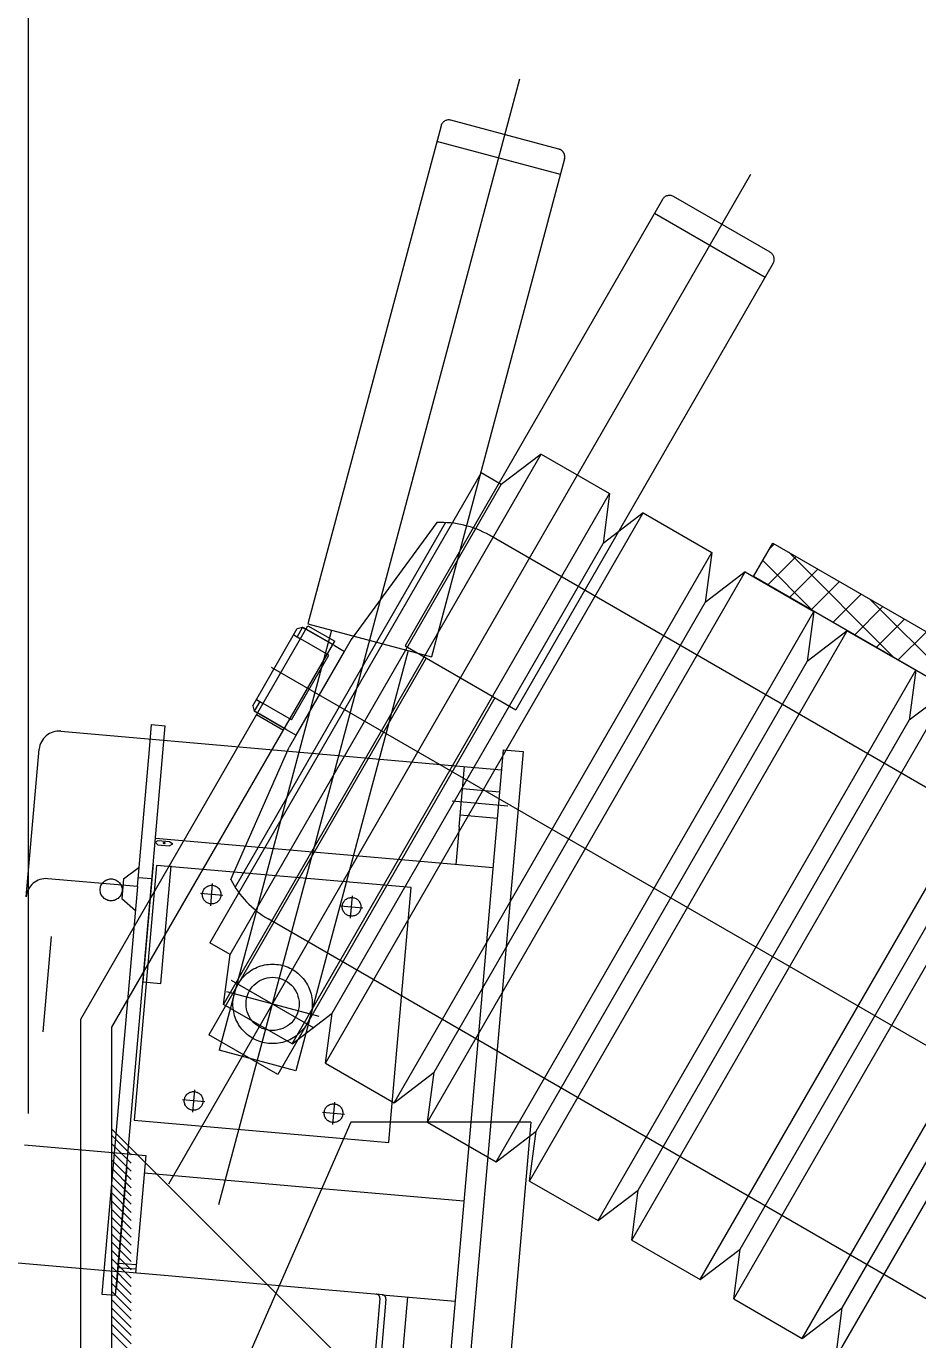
# Model space of a CAD drawing. Header units: inches. Extents: x 0 to 157513, y -28488 to 35640.
# Drawn here: x 9305.3 to 9535.4, y 17344.8 to 17683.8 of the extents above; entities that cross this region are included whole.
import ezdxf

# ---------------------------------------------------------------- set-up
doc = ezdxf.new("R2010")
doc.units = ezdxf.units.IN
doc.header["$LTSCALE"] = 400
doc.header["$MEASUREMENT"] = 0
doc.linetypes.add('PHANTOM', pattern=[2.5, 1.25, -0.25, 0.25, -0.25, 0.25, -0.25])
doc.layers.add('BF STR', color=8, linetype='PHANTOM', lineweight=5)
doc.layers.add('DIM', color=1, linetype='Continuous')
doc.styles.add('ROMANS', font='romans')
doc.dimstyles.new('SAM2 60 SC', dxfattribs={"dimscale": 60, "dimtxt": 2.5, "dimasz": 2.5, "dimexe": 1.25, "dimexo": 0.625, "dimtad": 1, "dimtoh": 1, "dimdec": 0, "dimdsep": 46, "dimtxsty": 'ROMANS', "dimblk": 'OBLIQUE', "dimcen": 2.5, "dimclrd": 1, "dimclre": 1, "dimclrt": 256, "dimadec": 0, "dimazin": 2, "dimtfac": 1, "dimtdec": 0, "dimtofl": 0, "dimtmove": 0, "dimatfit": 3, "dimfxl": 1, "dimtolj": 1, "dimtzin": 0, "dimarcsym": 1})
doc.dimstyles.new('STANDARD$7', dxfattribs={"dimscale": 25, "dimtxt": 2.5, "dimasz": 2.5, "dimexe": 1.5, "dimexo": 1, "dimgap": 1, "dimtad": 1, "dimdec": 3, "dimzin": 12, "dimdsep": 46, "dimtxsty": 'ROMANS', "dimcen": 125, "dimclrd": 1, "dimclre": 1, "dimclrt": 7, "dimadec": 0, "dimazin": 3, "dimtp": 0.051, "dimtm": 0.032, "dimtfac": 0.6, "dimtdec": 3, "dimtmove": 0, "dimatfit": 3, "dimfxl": 1, "dimtvp": 1, "dimtolj": 1, "dimtzin": 0, "dimarcsym": 1})

# ---------------------------------------------------------------- blocks, each defined once
blk = doc.blocks.new('convcs611bc3')
at = {"layer": 'BF STR'}
for p, q in [((-32283.96, 66527.84, 278.94), (-32283.96, 65647.55, -4327.6)), ((-32283.96, 66527.84, 340.94), (-32283.96, 65637.64, -1663.13)), ((-32234.75, 66004.35, -910.92), (-32157.08, 66294.92, -910.92)), ((-32146.99, 66276.77, -910.92), (-32174.88, 66284.22, -910.92)), ((-32177.41, 66282.76, -910.92), (-32211.76, 66154.24, -910.92)), ((-32146.61, 66270.17, -910.92), (-32178.49, 66278.69, -910.92)), ((-32145.53, 66274.24, -910.92), (-32179.88, 66145.72, -910.92)), ((-32247.68, 66009.7, -910.92), (-32097.45, 66270.27, -910.92)), ((-32092.4, 66250.12, -910.92), (-32117.42, 66264.54, -910.92)), ((-32120.24, 66263.78, -910.92), (-32186.68, 66148.53, -910.92)), ((-32093.75, 66243.65, -910.92), (-32122.34, 66260.13, -910.92)), ((-32091.65, 66247.3, -910.92), (-32158.09, 66132.05, -910.92)), ((-32233.56, 66056.04, -1665.06), (-32151.56, 66198.07, -1665.06)), ((-32151.56, 66198.07, -1665.06), (-32161.89, 66190.18, -1665.06)), ((-32151.56, 66198.07, -1665.06), (-32133.88, 66187.86, -1665.06)), ((-32167.09, 66193.18, -1665.06), (-32237.09, 66071.93, -1665.06)), ((-32161.89, 66190.18, -1665.06), (-32167.09, 66193.18, -1665.06)), ((-32231.89, 66068.93, -1665.06), (-32161.89, 66190.18, -1665.06)), ((-32215.88, 66045.83, -1665.06), (-32133.88, 66187.86, -1665.06)), ((-32133.88, 66187.86, -1665.06), (-32135.55, 66174.97, -1665.06)), ((-32207.22, 66040.83, -1665.06), (-32125.22, 66182.86, -1665.06)), ((-32125.22, 66182.86, -1665.06), (-32135.55, 66174.97, -1665.06)), ((-32125.22, 66182.86, -1665.06), (-32107.54, 66172.65, -1665.06)), ((-32176.22, 66180.36, -1665.06), (-32230.55, 66086.25, -1665.06)), ((-32178.53, 66180.35, -1665.06), (-32200.58, 66150.16, -1665.06)), ((-31855.61, 65998.51, -1665.06), (-32164.92, 66177.09, -1665.06)), ((-32205.55, 66053.73, -1665.06), (-32135.55, 66174.97, -1665.06)), ((-32189.54, 66030.63, -1665.06), (-32107.54, 66172.65, -1665.06)), ((-32189.54, 66030.63, -1665.06), (-32107.54, 66172.65, -1665.06)), ((-32107.54, 66172.65, -1665.06), (-32109.21, 66159.76, -1665.06)), ((-32096.74, 66166.42, -1665.06), (-32091.74, 66175.08, -1665.06)), ((-32092.6, 66173.6, -1665.06), (-32091.34, 66174.85, -1665.06)), ((-32091.74, 66175.08, -1665.06), (-31827.71, 66022.64, -1665.06)), ((-32060.3, 66145.38, -1665.06), (-32087.62, 66172.7, -1665.06)), ((-32081.22, 66157.46, -1665.06), (-32094.34, 66170.58, -1665.06)), ((-32093.06, 66164.3, -1665.06), (-32085.74, 66171.62, -1665.06)), ((-32180.88, 66025.63, -1665.06), (-32098.88, 66167.65, -1665.06)), ((-32098.88, 66167.65, -1665.06), (-32109.21, 66159.76, -1665.06)), ((-32098.88, 66167.65, -1665.06), (-32081.19, 66157.45, -1665.06)), ((-31830.38, 66012.64, -1665.06), (-32096.74, 66166.42, -1665.06)), ((-32087.46, 66161.06, -1665.06), (-32080.14, 66168.38, -1665.06)), ((-32081.85, 66157.83, -1665.06), (-32074.53, 66165.15, -1665.06)), ((-32179.21, 66038.52, -1665.06), (-32109.21, 66159.76, -1665.06)), ((-32076.25, 66154.59, -1665.06), (-32068.93, 66161.91, -1665.06)), ((-32039.39, 66133.31, -1665.06), (-32066.71, 66160.63, -1665.06)), ((-32163.19, 66015.42, -1665.06), (-32081.19, 66157.45, -1665.06)), ((-32163.19, 66015.42, -1665.06), (-32081.19, 66157.45, -1665.06)), ((-32081.19, 66157.45, -1665.06), (-32082.86, 66144.55, -1665.06)), ((-32070.65, 66151.35, -1665.06), (-32063.33, 66158.68, -1665.06)), ((-32065.04, 66148.12, -1665.06), (-32057.72, 66155.44, -1665.06)), ((-32270.39, 66052.25, -1665.06), (-32211.79, 66153.75, -1665.06)), ((-32205.72, 66152.63, -910.92), (-32234.7, 66044.2, -910.92)), ((-32226.02, 66133.1, -1665.06), (-32214.52, 66153.02, -1665.06)), ((-32213.16, 66153.38, -1665.06), (-32214.59, 66150.91, -1665.06)), ((-32214.52, 66153.02, -1665.06), (-32213.16, 66153.38, -1665.06)), ((-32213.16, 66153.38, -1665.06), (-32212.29, 66152.88, -1665.06)), ((-32205.8, 66149.13, -1665.06), (-32212.8, 66153.17, -1665.06)), ((-32205.8, 66149.13, -1665.06), (-32212.8, 66153.17, -1665.06)), ((-32205.8, 66149.13, -1665.06), (-32212.72, 66153.13, -1665.06)), ((-32212.29, 66152.88, -1665.06), (-32205.36, 66148.88, -1665.06)), ((-32204.93, 66148.63, -1665.06), (-32212.29, 66152.88, -1665.06)), ((-32204.93, 66148.63, -1665.06), (-32212.29, 66152.88, -1665.06)), ((-32211.79, 66153.75, -1665.06), (-32204.86, 66149.75, -1665.06)), ((-32211.76, 66154.24, -910.92), (-32179.88, 66145.72, -910.92)), ((-32154.53, 66010.42, -1665.06), (-32072.53, 66152.45, -1665.06)), ((-32072.53, 66152.45, -1665.06), (-32082.86, 66144.55, -1665.06)), ((-32072.53, 66152.45, -1665.06), (-32054.85, 66142.24, -1665.06)), ((-32059.44, 66144.88, -1665.06), (-32052.12, 66152.2, -1665.06)), ((-32262.39, 66050.11, -1665.06), (-32204.86, 66149.75, -1665.06)), ((-32200.58, 66150.16, -1665.06), (-32216.58, 66122.45, -1665.06)), ((-32215.45, 66151.41, -1665.06), (-32213.72, 66150.41, -1665.06)), ((-32206.36, 66146.16, -1665.06), (-32213.72, 66150.41, -1665.06)), ((-32204.93, 66148.63, -1665.06), (-32202.33, 66147.13, -1665.06)), ((-32181.27, 66145.41, -910.92), (-32237.33, 66048.18, -910.92)), ((-32216, 66129.46, -1665.06), (-32206.36, 66146.16, -1665.06)), ((-32185.92, 66147.34, -910.92), (-32214.9, 66038.9, -910.92)), ((-32214.83, 66125.48, -1665.06), (-32202.33, 66147.13, -1665.06)), ((-32186.68, 66148.53, -910.92), (-32158.09, 66132.05, -910.92)), ((-32221.27, 66143.06, -1665.06), (-31853.36, 65930.64, -1665.06)), ((-32152.86, 66023.31, -1665.06), (-32082.86, 66144.55, -1665.06)), ((-32136.85, 66000.21, -1665.06), (-32054.85, 66142.24, -1665.06)), ((-32136.85, 66000.21, -1665.06), (-32054.85, 66142.24, -1665.06)), ((-32054.85, 66142.24, -1665.06), (-32056.52, 66129.34, -1665.06)), ((-32163.51, 66135.17, -910.92), (-32219.57, 66037.94, -910.92)), ((-32128.19, 65995.21, -1665.06), (-32046.19, 66137.24, -1665.06)), ((-32046.19, 66137.24, -1665.06), (-32056.52, 66129.34, -1665.06)), ((-32226.02, 66133.1, -1665.06), (-32225.66, 66131.73, -1665.06)), ((-32224.23, 66134.21, -1665.06), (-32225.66, 66131.73, -1665.06)), ((-32225.66, 66131.73, -1665.06), (-32224.79, 66131.23, -1665.06)), ((-32225.09, 66134.71, -1665.06), (-32223.36, 66133.71, -1665.06)), ((-32216, 66129.46, -1665.06), (-32223.36, 66133.71, -1665.06)), ((-32252.68, 66121.81, -910.92), (-32252.12, 66128.24, -910.92)), ((-32252.12, 66128.24, -910.92), (-32248.59, 66127.93, -910.92)), ((-32218.3, 66127.48, -1665.06), (-32225.3, 66131.52, -1665.06)), ((-32225.04, 66130.8, -1665.06), (-32218.11, 66126.8, -1665.06)), ((-32217.43, 66126.98, -1665.06), (-32224.79, 66131.23, -1665.06)), ((-32126.52, 66008.1, -1665.06), (-32056.52, 66129.34, -1665.06)), ((-32275.58, 66126.55, -910.92), (-32161.78, 66116.59, -910.92)), ((-32252.25, 66086.13, -910.92), (-32248.59, 66127.93, -910.92)), ((-32217.43, 66126.98, -1665.06), (-32214.83, 66125.48, -1665.06)), ((-32110.51, 65985, -1665.06), (-32028.51, 66127.03, -1665.06)), ((-32110.51, 65985, -1665.06), (-32028.51, 66127.03, -1665.06)), ((-32284.5, 66083.78, -910.92), (-32281.16, 66121.86, -910.92)), ((-32255.77, 66086.44, -910.92), (-32252.68, 66121.81, -910.92)), ((-32231.7, 66088.26, -1665.06), (-32216.58, 66122.45, -1665.06)), ((-32161.33, 66121.73, -910.92), (-32169.74, 66025.6, -910.92)), ((-32161.33, 66121.73, -910.92), (-32156.2, 66121.28, -910.92)), ((-32101.85, 65980, -1665.06), (-32019.85, 66122.03, -1665.06)), ((-32156.2, 66121.28, -910.92), (-32164.57, 66025.59, -910.92)), ((-32172.72, 66101.87, -910.92), (-32171.36, 66117.43, -910.92)), ((-32171.86, 66111.7, -910.92), (-32162.28, 66110.86, -910.92)), ((-32100.18, 65992.89, -1665.06), (-32030.18, 66114.14, -1665.06)), ((-32084.17, 65969.79, -1665.06), (-32002.17, 66111.82, -1665.06)), ((-32084.17, 65969.79, -1665.06), (-32002.17, 66111.82, -1665.06)), ((-32174.55, 66108.52, -910.92), (-32160.19, 66107.26, -910.92)), ((-32172.45, 66104.92, -910.92), (-32162.88, 66104.08, -910.92)), ((-32075.51, 65964.79, -1665.06), (-31993.51, 66106.82, -1665.06)), ((-32172.72, 66101.87, -910.92), (-32173.57, 66092.15, -910.92)), ((-32251.23, 66097.87, -910.92), (-32250.4, 66098.36, -910.92)), ((-32251.23, 66097.87, -910.92), (-32250.5, 66097.24, -910.92)), ((-32251.13, 66098.94, -910.92), (-32163.99, 66091.32, -910.92)), ((-32250.4, 66098.36, -910.92), (-32247.48, 66098.1, -910.92)), ((-32247.48, 66098.1, -910.92), (-32246.61, 66097.46, -910.92)), ((-32073.84, 65977.68, -1665.06), (-32003.84, 66098.93, -1665.06)), ((-32250.5, 66097.24, -910.92), (-32247.58, 66096.98, -910.92)), ((-32248.69, 66097.65, -910.92), (-32249.08, 66097.68, -910.92)), ((-32247.58, 66096.98, -910.92), (-32246.61, 66097.46, -910.92)), ((-32259.41, 66088.47, -910.92), (-32255.34, 66091.4, -910.92)), ((-32250.9, 66091.9, -910.92), (-32256.65, 66026.15, -910.92)), ((-32251.72, 66092.19, -910.92), (-32254.38, 66061.82, -910.92)), ((-32185.15, 66086.15, -910.92), (-32250.9, 66091.9, -910.92)), ((-32249.76, 66061.42, -910.92), (-32247.11, 66091.79, -910.92)), ((-32255.77, 66086.44, -910.92), (-32278.91, 66088.47, -910.92)), ((-32259.41, 66088.47, -910.92), (-32259.86, 66083.32, -910.92)), ((-32255.57, 66088.8, -910.92), (-32252.05, 66088.49, -910.92)), ((-32255.78, 66086.41, -910.92), (-32264.97, 65981.28, -910.92)), ((-32261.45, 65980.97, -910.92), (-32252.25, 66086.13, -910.92)), ((-32233.75, 66084.11, -910.92), (-32239.5, 66084.61, -910.92)), ((-32236.88, 66081.48, -910.92), (-32236.38, 66087.24, -910.92)), ((-32190.45, 66025.61, -910.92), (-32185.15, 66086.15, -910.92)), ((-32259.86, 66083.32, -910.92), (-32256.31, 66080.25, -910.92)), ((-32203.39, 66081.45, -910.92), (-32197.64, 66080.95, -910.92)), ((-32200.76, 66078.32, -910.92), (-32200.26, 66084.08, -910.92)), ((-31912.76, 65899.52, -1665.06), (-32222.07, 66078.1, -1665.06)), ((-32278.05, 66073.51, -910.92), (-32280.19, 66048.98, -910.92)), ((-32231.89, 66068.93, -1665.06), (-32237.09, 66071.93, -1665.06)), ((-32233.56, 66056.04, -1665.06), (-32231.89, 66068.93, -1665.06)), ((-32254.38, 66061.82, -910.92), (-32249.76, 66061.42, -910.92)), ((-32231.57, 66062.3, -910.92), (-32210.23, 66050, -910.92)), ((-32232.79, 66059.33, -910.92), (-32209, 66052.97, -910.92)), ((-32215.88, 66045.83, -1665.06), (-32233.56, 66056.04, -1665.06)), ((-32215.88, 66045.83, -1665.06), (-32205.55, 66053.73, -1665.06)), ((-32207.22, 66040.83, -1665.06), (-32205.55, 66053.73, -1665.06)), ((-32270.39, 65793.84, -1665.06), (-32270.39, 66052.25, -1665.06)), ((-32262.39, 65793.84, -1665.06), (-32262.39, 66050.11, -1665.06)), ((-32219.57, 66037.94, -910.92), (-32237.33, 66048.18, -910.92)), ((-32214.9, 66038.9, -910.92), (-32234.7, 66044.2, -910.92)), ((-32207.22, 66040.83, -1665.06), (-32189.54, 66030.63, -1665.06)), ((-32189.54, 66030.63, -1665.06), (-32179.21, 66038.52, -1665.06)), ((-32180.88, 66025.63, -1665.06), (-32179.21, 66038.52, -1665.06)), ((-32241.04, 66033.98, -910.92), (-32241.54, 66028.23, -910.92)), ((-32238.41, 66030.85, -910.92), (-32244.16, 66031.36, -910.92)), ((-32204.92, 66030.82, -910.92), (-32205.42, 66025.07, -910.92)), ((-32208.05, 66028.2, -910.92), (-32202.29, 66027.69, -910.92)), ((-32200.68, 66025.61, -910.92), (-32300.27, 65798.73, -910.92)), ((-32262.39, 66023.84, -1665.06), (-32062.39, 65823.84, -1665.06)), ((-32256.65, 66026.15, -910.92), (-32202.52, 66021.42, -910.92)), ((-32154.21, 66025.61, -910.92), (-32200.68, 66025.61, -910.92)), ((-32169.74, 66025.61, -910.92), (-32191.47, 65777.21, -910.92)), ((-32190.9, 66020.4, -910.92), (-32190.45, 66025.61, -910.92)), ((-32164.57, 66025.61, -910.92), (-32186.34, 65776.76, -910.92)), ((-32180.88, 66025.63, -1665.06), (-32163.19, 66015.42, -1665.06)), ((-32154.21, 66025.61, -910.92), (-32176.77, 65767.8, -910.92)), ((-32163.19, 66015.42, -1665.06), (-32152.86, 66023.31, -1665.06)), ((-32154.53, 66010.42, -1665.06), (-32152.86, 66023.31, -1665.06)), ((-32284.92, 66019.77, -910.92), (-32258.26, 66017.44, -910.92)), ((-32257.39, 66017.2, -1665.06), (-32262.39, 66022.2, -1665.06)), ((-32257.39, 66015.08, -1665.06), (-32262.39, 66020.08, -1665.06)), ((-32202.52, 66021.42, -910.92), (-32190.9, 66020.4, -910.92)), ((-32257.39, 66012.96, -1665.06), (-32262.39, 66017.96, -1665.06)), ((-32258.26, 66017.44, -910.92), (-32253.65, 66017.04, -910.92)), ((-32253.65, 66017.04, -910.92), (-32256.3, 65986.67, -910.92)), ((-32257.39, 66010.84, -1665.06), (-32262.39, 66015.84, -1665.06)), ((-32257.39, 66008.72, -1665.06), (-32262.39, 66013.72, -1665.06)), ((-32258.56, 66014.01, -910.92), (-32261.32, 65982.45, -910.92)), ((-32257.39, 66006.6, -1665.06), (-32262.39, 66011.6, -1665.06)), ((-32254.04, 66012.52, -910.92), (-32208.19, 66008.51, -910.92)), ((-32154.53, 66010.42, -1665.06), (-32136.85, 66000.21, -1665.06)), ((-32257.39, 66004.48, -1665.06), (-32262.39, 66009.48, -1665.06)), ((-32257.39, 66002.35, -1665.06), (-32262.39, 66007.35, -1665.06)), ((-32208.19, 66008.51, -910.92), (-32171.52, 66005.3, -910.92)), ((-32136.85, 66000.21, -1665.06), (-32126.52, 66008.1, -1665.06)), ((-32128.19, 65995.21, -1665.06), (-32126.52, 66008.1, -1665.06)), ((-32257.39, 66000.23, -1665.06), (-32262.39, 66005.23, -1665.06)), ((-32257.39, 65998.11, -1665.06), (-32262.39, 66003.11, -1665.06)), ((-32257.39, 65995.99, -1665.06), (-32262.39, 66000.99, -1665.06)), ((-32257.39, 65993.87, -1665.06), (-32262.39, 65998.87, -1665.06)), ((-32257.39, 65991.75, -1665.06), (-32262.39, 65996.75, -1665.06)), ((-32257.39, 65989.63, -1665.06), (-32262.39, 65994.63, -1665.06)), ((-32128.19, 65995.21, -1665.06), (-32110.51, 65985, -1665.06)), ((-32110.51, 65985, -1665.06), (-32100.18, 65992.89, -1665.06)), ((-32101.85, 65980, -1665.06), (-32100.18, 65992.89, -1665.06)), ((-32287.58, 65989.41, -910.92), (-32260.92, 65987.07, -910.92)), ((-32257.39, 65987.5, -1665.06), (-32262.39, 65992.5, -1665.06)), ((-32257.39, 65985.38, -1665.06), (-32262.39, 65990.38, -1665.06)), ((-32260.73, 65989.27, -910.92), (-32256.11, 65988.86, -910.92)), ((-32257.39, 65983.26, -1665.06), (-32262.39, 65988.26, -1665.06)), ((-32257.39, 65981.14, -1665.06), (-32262.39, 65986.14, -1665.06)), ((-32247.82, 65985.93, -910.92), (-32260.92, 65987.07, -910.92)), ((-32260.82, 65988.15, -910.92), (-32256.21, 65987.74, -910.92)), ((-32219.2, 65983.42, -910.92), (-32247.82, 65985.93, -910.92)), ((-32257.39, 65979.02, -1665.06), (-32262.39, 65984.02, -1665.06)), ((-32192.58, 65981.1, -910.92), (-32219.2, 65983.42, -910.92)), ((-32264.97, 65981.28, -910.92), (-32261.45, 65980.97, -910.92)), ((-32257.39, 65976.9, -1665.06), (-32262.39, 65981.9, -1665.06)), ((-32257.39, 65974.78, -1665.06), (-32262.39, 65979.78, -1665.06)), ((-32186.11, 65980.53, -910.92), (-32195.7, 65870.89, -910.92)), ((-32193.18, 65980.11, -910.92), (-32194.42, 65965.9, -910.92)), ((-32192.58, 65981.1, -910.92), (-32194.12, 65981.23, -910.92)), ((-32191.64, 65979.98, -910.92), (-32192.89, 65965.77, -910.92)), ((-32192.58, 65981.1, -910.92), (-32173.78, 65979.45, -910.92)), ((-32101.85, 65980, -1665.06), (-32084.17, 65969.79, -1665.06)), ((-32257.39, 65972.66, -1665.06), (-32262.39, 65977.66, -1665.06)), ((-32084.17, 65969.79, -1665.06), (-32073.84, 65977.68, -1665.06)), ((-32075.51, 65964.79, -1665.06), (-32073.84, 65977.68, -1665.06)), ((-32257.39, 65970.53, -1665.06), (-32262.39, 65975.53, -1665.06)), ((-32257.39, 65968.41, -1665.06), (-32262.39, 65973.41, -1665.06)), ((-32257.39, 65966.29, -1665.06), (-32262.39, 65971.29, -1665.06))]:
    blk.add_line(p, q, dxfattribs=at)
for centre, radius in [((-32248.89, 66097.66, -910.92), 0.195), ((-32262.59, 66085.58, -910.92), 2.83), ((-32236.63, 66084.36, -910.92), 2.41), ((-32200.51, 66081.2, -910.92), 2.41), ((-32220.9, 66056.15, -910.92), 10.25), ((-32220.9, 66056.15, -910.92), 10.25), ((-32220.9, 66056.15, -910.92), 6.86), ((-32220.9, 66056.15, -910.92), 6.86), ((-32241.29, 66031.11, -910.92), 2.41), ((-32205.17, 66027.95, -910.92), 2.41)]:
    blk.add_circle(centre, radius, dxfattribs=at)
for centre, radius, start, end in [((-32175.41, 66282.23, -910.92), 2.06, 75.0347, 165.0347), ((-32147.52, 66274.77, -910.92), 2.06, 345.0347, 75.0347), ((-32118.45, 66262.75, -910.92), 2.06, 60.0347, 150.0347), ((-32093.44, 66248.33, -910.92), 2.06, 330.0347, 60.0347), ((-32177.29, 66155.49, -1665.06), 24.9, 60.1947, 92.8576), ((-32276.03, 66121.41, -910.92), 5.16, 85, 175), ((-32279.36, 66083.33, -910.92), 5.16, 85, 175), ((-32209.55, 66099.62, -1665.06), 24.9, 207.1424, 239.8053), ((-32194.21, 65980.2, -910.92), 1.03, 355, 85), ((-32192.67, 65980.07, -910.92), 1.03, 355, 85)]:
    blk.add_arc(centre, radius, start, end, dxfattribs=at)
blk = doc.blocks.new('_OBLIQUE')
at = {"color": 0, "linetype": 'ByBlock'}
blk.add_line((-0.5, -0.5), (0.5, 0.5), dxfattribs=at)
blk = doc.blocks.new('*D340')
at = {"color": 1, "lineweight": -2}
for p, q in [((9683.35, 17858.59), (4248.74, 17858.59)), ((4323.74, 17858.59), (4323.74, 16009.19)), ((6813.36, 16009.19), (4248.74, 16009.19))]:
    blk.add_line(p, q, dxfattribs=at)
at = {"layer": 'Defpoints', "color": 0}
for p in [(9720.85, 17858.59, -27.61), (4323.74, 16009.19), (6850.86, 16009.19, 169.38)]:
    blk.add_point(p, dxfattribs=at)
at = {"color": 1, "lineweight": -2, "xscale": 150, "yscale": 150, "zscale": 150}
for p, rotation in [((4323.74, 17858.59), 90), ((4323.74, 16009.19), 270)]:
    blk.add_blockref('_OBLIQUE', p, dxfattribs=dict(at, rotation=rotation))
at = {"insert": (4211.24, 16933.89), "char_height": 150, "attachment_point": 5, "rotation": 90, "style": 'ROMANS'}
blk.add_mtext('\\A1;1849', dxfattribs=at)

msp = doc.modelspace()

# ---------------------------------------------------------------- block references
msp.add_blockref('convcs611bc3', (41589.75, -48624.65, -547.41))

# ---------------------------------------------------------------- dimensions: what is measured, and where the dimension line sits
dim = msp.add_linear_dim(base=(4323.74, 16009.19), p1=(9720.85, 17858.59, -27.61), p2=(6850.86, 16009.19, 169.38), angle=90, dimstyle='SAM2 60 SC', override={"dimtoh": 0})
dim.commit()
dim.dimension.update_dxf_attribs({"geometry": '*D340', "text_midpoint": (4211.24, 16933.89)})

# ---------------------------------------------------------------- leaders
at = {"layer": 'DIM', "annotation_type": 0, "has_hookline": 1, "hookline_direction": 1, "text_width": 1125.24}
msp.add_leader([(9328.2, 17204.19, -2235.9), (8944.49, 17411.65, -2235.9), (8744.49, 17411.65, -2235.9)], dimstyle='STANDARD$7', override={"dimscale": 80, "dimexe": 1, "dimdec": 2, "dimpost": '', "dimcen": 0.9, "dimadec": 1, "dimtp": 0, "dimtm": 0, "dimtfac": 1, "dimtdec": 0, "dimatfit": 0, "dimfxl": 1.5, "dimtvp": 0, "dimtfillclr": 256}, dxfattribs=at)

doc.saveas('drawing.dxf')
